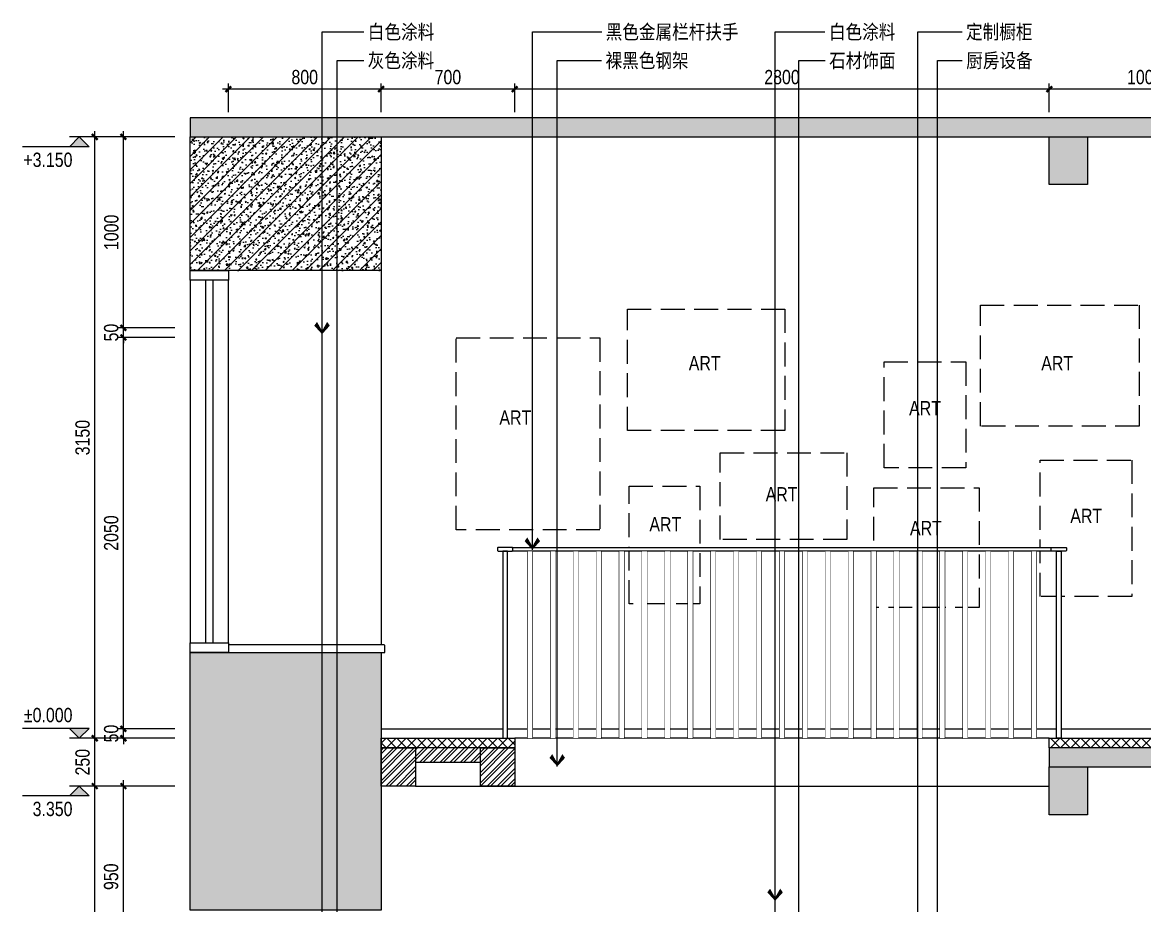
# Model space of a CAD drawing. Extents: x 468514 to 728049, y -74127 to 69080.
# Drawn here: x 536315 to 542193, y 4399 to 9024 of the extents above; entities that cross this region are included whole.
import ezdxf
from ezdxf.enums import TextEntityAlignment as Align

# ---------------------------------------------------------------- set-up
doc = ezdxf.new("R2010")
doc.units = 0
doc.header["$LTSCALE"] = 500
doc.header["$MEASUREMENT"] = 0
doc.linetypes.add('DASH', pattern=[0.35, 0.25, -0.1])
doc.layers.get('Defpoints').update_dxf_attribs({"color": 229})
for name, color, linetype in [('E 立面填充', 250, 'Continuous'), ('E 立面墙体', 245, 'Continuous'), ('E 立面家具、洁具', 153, 'Continuous'), ('E 立面材料类别线', 154, 'Continuous'), ('E 立面标注尺寸', 9, 'Continuous'), ('E 立面装饰完成线', 225, 'Continuous'), ('E 立面门', 107, 'Continuous')]:
    doc.layers.add(name, color=color, linetype=linetype)
doc.styles.add('PDC DIM', font='PMingLiU-ExtB.ttf', dxfattribs={"width": 0.85})
doc.styles.add('Xref-标准套房C$0$黑体', font='simhei.ttf')
doc.dimstyles.new('PDC-A2', dxfattribs={"dimscale": 0, "dimtxt": 2.5, "dimasz": 1, "dimexe": 1, "dimexo": 1, "dimgap": 0.7, "dimtad": 1, "dimdec": 0, "dimtxsty": 'PDC DIM', "dimblk": 'ARCHTICK', "dimcen": 1, "dimdle": 1, "dimclrd": 8, "dimclre": 8, "dimclrt": 9, "dimadec": 0, "dimazin": 0, "dimtfac": 1, "dimtdec": 0, "dimtix": 1, "dimtmove": 2, "dimatfit": 3, "dimldrblk": 'PDC A2 T R', "dimfxl": 10, "dimfxlon": 1, "dimarcsym": 0})

# ---------------------------------------------------------------- blocks, each defined once
blk = doc.blocks.new('_ArchTick')
at = {"color": 0, "linetype": 'ByBlock', "const_width": 0.4}
blk.add_lwpolyline([(-0.5, -0.5), (0.5, 0.5)], dxfattribs=at)
blk = doc.blocks.new('*D1647')
at = {"layer": 'Defpoints', "color": 0, "transparency": 16777216}
for p in [(541693.6, 8675), (541693.6, 8525), (542693.6, 8525)]:
    blk.add_point(p, dxfattribs=at)
at = {"layer": 'E 立面标注尺寸', "color": 8, "lineweight": -2, "transparency": 16777216}
for p, q in [((541693.6, 8555), (541693.6, 8705)), ((542693.6, 8555), (542693.6, 8705)), ((542723.6, 8675), (541663.6, 8675))]:
    blk.add_line(p, q, dxfattribs=at)
at = {"layer": 'E 立面标注尺寸', "color": 8, "lineweight": -2, "transparency": 16777216, "xscale": 29.99999882274668, "yscale": 29.99999882274668, "zscale": 29.99999882274668, "rotation": 180}
blk.add_blockref('_ArchTick', (541693.6, 8675), dxfattribs=at)
at = {"layer": 'E 立面标注尺寸', "color": 8, "lineweight": -2, "transparency": 16777216, "xscale": 29.99999882274668, "yscale": 29.99999882274668, "zscale": 29.99999882274668}
blk.add_blockref('_ArchTick', (542693.6, 8675), dxfattribs=at)
at = {"layer": 'E 立面标注尺寸', "color": 9, "transparency": 16777216, "insert": (542193.6, 8737.8), "char_height": 75, "attachment_point": 5, "style": 'PDC DIM'}
blk.add_mtext('1000', dxfattribs=at)
blk = doc.blocks.new('PDC A2 T R')
at = {"color": 0, "linetype": 'ByBlock'}
blk.add_line((0, 0), (-2, 0), dxfattribs=at)
for points in [[(-2.15, 0.89), (-1.49, 1.35), (-0.6, 0), (0, 0)], [(-2.15, -0.89), (-1.49, -1.35), (-0.6, 0), (0, 0)]]:
    blk.add_solid(points, dxfattribs=at)
blk = doc.blocks.new('*D1648')
at = {"layer": 'Defpoints', "color": 0, "transparency": 16777216}
for p in [(538893.6, 8675), (538893.6, 8525), (541693.6, 8525)]:
    blk.add_point(p, dxfattribs=at)
at = {"layer": 'E 立面标注尺寸', "color": 8, "lineweight": -2, "transparency": 16777216}
for p, q in [((538893.6, 8555), (538893.6, 8705)), ((541693.6, 8555), (541693.6, 8705)), ((541723.6, 8675), (538863.6, 8675))]:
    blk.add_line(p, q, dxfattribs=at)
at = {"layer": 'E 立面标注尺寸', "color": 8, "lineweight": -2, "transparency": 16777216, "xscale": 29.99999882274668, "yscale": 29.99999882274668, "zscale": 29.99999882274668, "rotation": 180}
blk.add_blockref('_ArchTick', (538893.6, 8675), dxfattribs=at)
at = {"layer": 'E 立面标注尺寸', "color": 8, "lineweight": -2, "transparency": 16777216, "xscale": 29.99999882274668, "yscale": 29.99999882274668, "zscale": 29.99999882274668}
blk.add_blockref('_ArchTick', (541693.6, 8675), dxfattribs=at)
at = {"layer": 'E 立面标注尺寸', "color": 9, "transparency": 16777216, "insert": (540293.6, 8737.8), "char_height": 75, "attachment_point": 5, "style": 'PDC DIM'}
blk.add_mtext('2800', dxfattribs=at)
blk = doc.blocks.new('*D1649')
at = {"layer": 'Defpoints', "color": 0, "transparency": 16777216}
for p in [(538193.6, 8675), (538193.6, 8525), (538893.6, 8525)]:
    blk.add_point(p, dxfattribs=at)
at = {"layer": 'E 立面标注尺寸', "color": 8, "lineweight": -2, "transparency": 16777216}
for p, q in [((538193.6, 8555), (538193.6, 8705)), ((538893.6, 8555), (538893.6, 8705)), ((538923.6, 8675), (538163.6, 8675))]:
    blk.add_line(p, q, dxfattribs=at)
at = {"layer": 'E 立面标注尺寸', "color": 8, "lineweight": -2, "transparency": 16777216, "xscale": 29.99999882274668, "yscale": 29.99999882274668, "zscale": 29.99999882274668, "rotation": 180}
blk.add_blockref('_ArchTick', (538193.6, 8675), dxfattribs=at)
at = {"layer": 'E 立面标注尺寸', "color": 8, "lineweight": -2, "transparency": 16777216, "xscale": 29.99999882274668, "yscale": 29.99999882274668, "zscale": 29.99999882274668}
blk.add_blockref('_ArchTick', (538893.6, 8675), dxfattribs=at)
at = {"layer": 'E 立面标注尺寸', "color": 9, "transparency": 16777216, "insert": (538543.6, 8737.8), "char_height": 75, "attachment_point": 5, "style": 'PDC DIM'}
blk.add_mtext('700', dxfattribs=at)
blk = doc.blocks.new('*D1650')
at = {"layer": 'Defpoints', "color": 0, "transparency": 16777216}
for p in [(537393.6, 8675), (537393.6, 8525), (538193.6, 8525)]:
    blk.add_point(p, dxfattribs=at)
at = {"layer": 'E 立面标注尺寸', "color": 8, "lineweight": -2, "transparency": 16777216}
for p, q in [((537393.6, 8555), (537393.6, 8705)), ((538193.6, 8555), (538193.6, 8705)), ((538223.6, 8675), (537363.6, 8675))]:
    blk.add_line(p, q, dxfattribs=at)
at = {"layer": 'E 立面标注尺寸', "color": 8, "lineweight": -2, "transparency": 16777216, "xscale": 29.99999882274668, "yscale": 29.99999882274668, "zscale": 29.99999882274668, "rotation": 180}
blk.add_blockref('_ArchTick', (537393.6, 8675), dxfattribs=at)
at = {"layer": 'E 立面标注尺寸', "color": 8, "lineweight": -2, "transparency": 16777216, "xscale": 29.99999882274668, "yscale": 29.99999882274668, "zscale": 29.99999882274668}
blk.add_blockref('_ArchTick', (538193.6, 8675), dxfattribs=at)
at = {"layer": 'E 立面标注尺寸', "color": 9, "transparency": 16777216, "insert": (537793.6, 8737.8), "char_height": 75, "attachment_point": 5, "style": 'PDC DIM'}
blk.add_mtext('800', dxfattribs=at)
blk = doc.blocks.new('*D1660')
at = {"layer": 'Defpoints', "color": 0, "transparency": 16777216}
for p in [(536843.6, 5025), (537143.6, 5025), (537143.6, 4075)]:
    blk.add_point(p, dxfattribs=at)
at = {"layer": 'E 立面标注尺寸', "color": 8, "lineweight": -2, "transparency": 16777216}
for p, q in [((536843.6, 4045), (536843.6, 5055)), ((537113.6, 5025), (536813.6, 5025)), ((537113.6, 4075), (536813.6, 4075))]:
    blk.add_line(p, q, dxfattribs=at)
at = {"layer": 'E 立面标注尺寸', "color": 8, "lineweight": -2, "transparency": 16777216, "xscale": 29.99999882274668, "yscale": 29.99999882274668, "zscale": 29.99999882274668}
for p, rotation in [((536843.6, 5025), 90), ((536843.6, 4075), 270)]:
    blk.add_blockref('_ArchTick', p, dxfattribs=dict(at, rotation=rotation))
at = {"layer": 'E 立面标注尺寸', "color": 9, "transparency": 16777216, "insert": (536779.6, 4550), "char_height": 75, "attachment_point": 5, "rotation": 90, "style": 'PDC DIM'}
blk.add_mtext('950', dxfattribs=at)
blk = doc.blocks.new('*D1661')
at = {"layer": 'Defpoints', "color": 0, "transparency": 16777216}
for p in [(536693.6, 5275), (537143.6, 5275), (537143.6, 5025)]:
    blk.add_point(p, dxfattribs=at)
at = {"layer": 'E 立面标注尺寸', "color": 8, "lineweight": -2, "transparency": 16777216}
for p, q in [((536693.6, 4995), (536693.6, 5305)), ((536993.6, 5275), (536663.6, 5275)), ((536993.6, 5025), (536663.6, 5025))]:
    blk.add_line(p, q, dxfattribs=at)
at = {"layer": 'E 立面标注尺寸', "color": 8, "lineweight": -2, "transparency": 16777216, "xscale": 29.99999882274668, "yscale": 29.99999882274668, "zscale": 29.99999882274668}
for p, rotation in [((536693.6, 5275), 90), ((536693.6, 5025), 270)]:
    blk.add_blockref('_ArchTick', p, dxfattribs=dict(at, rotation=rotation))
at = {"layer": 'E 立面标注尺寸', "color": 9, "transparency": 16777216, "insert": (536630.1, 5150), "char_height": 75, "attachment_point": 5, "rotation": 90, "style": 'PDC DIM'}
blk.add_mtext('250', dxfattribs=at)
blk = doc.blocks.new('*D1662')
at = {"layer": 'Defpoints', "color": 0, "transparency": 16777216}
for p in [(536843.6, 5325), (537143.6, 5325), (537143.6, 5275)]:
    blk.add_point(p, dxfattribs=at)
at = {"layer": 'E 立面标注尺寸', "color": 8, "lineweight": -2, "transparency": 16777216}
for p, q in [((536843.6, 5325), (536843.6, 5355)), ((537113.6, 5325), (536813.6, 5325)), ((536843.6, 5275), (536843.6, 5325)), ((537113.6, 5275), (536813.6, 5275)), ((536843.6, 5275), (536843.6, 5245))]:
    blk.add_line(p, q, dxfattribs=at)
at = {"layer": 'E 立面标注尺寸', "color": 8, "lineweight": -2, "transparency": 16777216, "xscale": 29.99999882274668, "yscale": 29.99999882274668, "zscale": 29.99999882274668}
for p, rotation in [((536843.6, 5325), 270), ((536843.6, 5275), 90)]:
    blk.add_blockref('_ArchTick', p, dxfattribs=dict(at, rotation=rotation))
at = {"layer": 'E 立面标注尺寸', "color": 9, "transparency": 16777216, "insert": (536780.1, 5300), "char_height": 75, "attachment_point": 5, "rotation": 90, "style": 'PDC DIM'}
blk.add_mtext('50', dxfattribs=at)
blk = doc.blocks.new('*D1663')
at = {"layer": 'Defpoints', "color": 0, "transparency": 16777216}
for p in [(536843.6, 7375), (537143.6, 7375), (537143.6, 5325)]:
    blk.add_point(p, dxfattribs=at)
at = {"layer": 'E 立面标注尺寸', "color": 8, "lineweight": -2, "transparency": 16777216}
for p, q in [((537113.6, 7375), (536813.6, 7375)), ((536843.6, 5295), (536843.6, 7405)), ((537113.6, 5325), (536813.6, 5325))]:
    blk.add_line(p, q, dxfattribs=at)
at = {"layer": 'E 立面标注尺寸', "color": 8, "lineweight": -2, "transparency": 16777216, "xscale": 29.99999882274668, "yscale": 29.99999882274668, "zscale": 29.99999882274668}
for p, rotation in [((536843.6, 7375), 90), ((536843.6, 5325), 270)]:
    blk.add_blockref('_ArchTick', p, dxfattribs=dict(at, rotation=rotation))
at = {"layer": 'E 立面标注尺寸', "color": 9, "transparency": 16777216, "insert": (536780.1, 6350), "char_height": 75, "attachment_point": 5, "rotation": 90, "style": 'PDC DIM'}
blk.add_mtext('2050', dxfattribs=at)
blk = doc.blocks.new('*D1664')
at = {"layer": 'Defpoints', "color": 0, "transparency": 16777216}
for p in [(536843.6, 7425), (537143.6, 7425), (537143.6, 7375)]:
    blk.add_point(p, dxfattribs=at)
at = {"layer": 'E 立面标注尺寸', "color": 8, "lineweight": -2, "transparency": 16777216}
for p, q in [((537113.6, 7425), (536813.6, 7425)), ((536843.6, 7425), (536843.6, 7455)), ((536843.6, 7375), (536843.6, 7425)), ((537113.6, 7375), (536813.6, 7375)), ((536843.6, 7375), (536843.6, 7345))]:
    blk.add_line(p, q, dxfattribs=at)
at = {"layer": 'E 立面标注尺寸', "color": 8, "lineweight": -2, "transparency": 16777216, "xscale": 29.99999882274668, "yscale": 29.99999882274668, "zscale": 29.99999882274668}
for p, rotation in [((536843.6, 7425), 270), ((536843.6, 7375), 90)]:
    blk.add_blockref('_ArchTick', p, dxfattribs=dict(at, rotation=rotation))
at = {"layer": 'E 立面标注尺寸', "color": 9, "transparency": 16777216, "insert": (536780.1, 7400), "char_height": 75, "attachment_point": 5, "rotation": 90, "style": 'PDC DIM'}
blk.add_mtext('50', dxfattribs=at)
blk = doc.blocks.new('*D1665')
at = {"layer": 'Defpoints', "color": 0, "transparency": 16777216}
for p in [(536843.6, 8425), (537143.6, 8425), (537143.6, 7425)]:
    blk.add_point(p, dxfattribs=at)
at = {"layer": 'E 立面标注尺寸', "color": 8, "lineweight": -2, "transparency": 16777216}
for p, q in [((537113.6, 8425), (536813.6, 8425)), ((536843.6, 7395), (536843.6, 8455)), ((537113.6, 7425), (536813.6, 7425))]:
    blk.add_line(p, q, dxfattribs=at)
at = {"layer": 'E 立面标注尺寸', "color": 8, "lineweight": -2, "transparency": 16777216, "xscale": 29.99999882274668, "yscale": 29.99999882274668, "zscale": 29.99999882274668}
for p, rotation in [((536843.6, 8425), 90), ((536843.6, 7425), 270)]:
    blk.add_blockref('_ArchTick', p, dxfattribs=dict(at, rotation=rotation))
at = {"layer": 'E 立面标注尺寸', "color": 9, "transparency": 16777216, "insert": (536780.8, 7925), "char_height": 75, "attachment_point": 5, "rotation": 90, "style": 'PDC DIM'}
blk.add_mtext('1000', dxfattribs=at)
blk = doc.blocks.new('*D1666')
at = {"layer": 'Defpoints', "color": 0, "transparency": 16777216}
for p in [(536693.6, 5025), (537143.6, 5025), (537143.6, 1675)]:
    blk.add_point(p, dxfattribs=at)
at = {"layer": 'E 立面标注尺寸', "color": 8, "lineweight": -2, "transparency": 16777216}
for p, q in [((536693.6, 1645), (536693.6, 5055)), ((536993.6, 5025), (536663.6, 5025)), ((536993.6, 1675), (536663.6, 1675))]:
    blk.add_line(p, q, dxfattribs=at)
at = {"layer": 'E 立面标注尺寸', "color": 8, "lineweight": -2, "transparency": 16777216, "xscale": 29.99999882274668, "yscale": 29.99999882274668, "zscale": 29.99999882274668}
for p, rotation in [((536693.6, 5025), 90), ((536693.6, 1675), 270)]:
    blk.add_blockref('_ArchTick', p, dxfattribs=dict(at, rotation=rotation))
at = {"layer": 'E 立面标注尺寸', "color": 9, "transparency": 16777216, "insert": (536630.1, 3350), "char_height": 75, "attachment_point": 5, "rotation": 90, "style": 'PDC DIM'}
blk.add_mtext('3350', dxfattribs=at)
blk = doc.blocks.new('*D1667')
at = {"layer": 'Defpoints', "color": 0, "transparency": 16777216}
for p in [(536693.6, 8425), (537143.6, 8425), (537143.6, 5275)]:
    blk.add_point(p, dxfattribs=at)
at = {"layer": 'E 立面标注尺寸', "color": 8, "lineweight": -2, "transparency": 16777216}
for p, q in [((536993.6, 8425), (536663.6, 8425)), ((536693.6, 5245), (536693.6, 8455)), ((536993.6, 5275), (536663.6, 5275))]:
    blk.add_line(p, q, dxfattribs=at)
at = {"layer": 'E 立面标注尺寸', "color": 8, "lineweight": -2, "transparency": 16777216, "xscale": 29.99999882274668, "yscale": 29.99999882274668, "zscale": 29.99999882274668}
for p, rotation in [((536693.6, 8425), 90), ((536693.6, 5275), 270)]:
    blk.add_blockref('_ArchTick', p, dxfattribs=dict(at, rotation=rotation))
at = {"layer": 'E 立面标注尺寸', "color": 9, "transparency": 16777216, "insert": (536630.1, 6850), "char_height": 75, "attachment_point": 5, "rotation": 90, "style": 'PDC DIM'}
blk.add_mtext('3150', dxfattribs=at)
blk = doc.blocks.new('A$C37DB5113')
blk.add_hatch(color=256).paths.add_polyline_path([(150, 75), (75, 0), (0, 75)])
for p, q in [((0, 75), (510, 75)), ((0, 75), (75, 0)), ((150, 75), (75, 0)), ((0, 0), (150, 0))]:
    blk.add_line(p, q)
blk.add_lwpolyline([(150, 75), (75, 0), (0, 75), (150, 75)])
at = {"style": 'Xref-标准套房C$0$黑体', "width": 0.8}
blk.add_attdef('%%P0.000', text='', height=105, dxfattribs=at).set_placement((510, 75), align=Align.BOTTOM_RIGHT)

msp = doc.modelspace()

# ---------------------------------------------------------------- hatches: boundary and pattern name
at = {"layer": 'E 立面填充'}
h = msp.add_hatch(dxfattribs=at)
h.set_pattern_fill('ANSI32', color=256, scale=100)
h.set_pattern_definition([(45, (-3500, 0), (-26.5165043, 26.5165043), []), (45, (-3482.322, 0), (-26.5165043, 26.5165043), [])])
h.paths.add_polyline_path([(538193.6, 5225), (538373.6, 5225), (538373.6, 5025), (538193.6, 5025)])
h.paths.add_polyline_path([(538373.6, 5150), (538713.6, 5150), (538713.6, 5225), (538373.6, 5225)])
h.paths.add_polyline_path([(538713.6, 5225), (538893.6, 5225), (538893.6, 5025), (538713.6, 5025)])
at = {"layer": 'E 立面墙体'}
h = msp.add_hatch(color=250, dxfattribs=at)
h.dxf.hatch_style = 1
h.paths.add_polyline_path([(546393.6, 8525), (537193.6, 8525), (537193.6, 8425), (546393.6, 8425)])
h = msp.add_hatch(dxfattribs=at)
h.set_pattern_fill('钢筋混凝土', color=250, scale=10, pattern_type=2)
h.set_pattern_definition([(45, (15278.475, 5000), (-35.355339, 35.355339), []), (50, (15278.475, 5000), (71.726018, -6.2752135), [7.5, -82.5]), (355, (15278.475, 5000), (-13.875133, 75.219213), [6, -66]), (100.4514, (15284.45, 4999.48), (57.850938, 68.943954), [6.374019, -70.114211]), (46.1842, (15278.475, 5020), (106.724105, -16.551901), [11.25, -123.75]), (96.6356, (15287.37, 5018.62), (93.46627, 97.411787), [9.561029, -105.1713]), (351.1842, (15278.47, 5020), (93.466195, 97.41186), [9, -99]), (21, (15288.475, 5015), (59.690705, -40.261889), [7.5, -82.5]), (326, (15288.475, 5015), (24.331533, 72.515005), [6, -66]), (71.4514, (15293.45, 5011.645), (84.022263, 32.25305), [6.374019, -70.114211]), (37.5, (15278.475, 5000), (1.2159855, 33.2893854), [0.5, -65.2, 0.5, -67, 0.5, -66.25]), (7.5, (15278.475, 5000), (26.3069537, 39.4411712), [0.5, -38.2, 0.5, -63.7, 0.5, -25.25]), (327.5, (15256.175, 5000), (53.3822436, -2.2554872), [0.5, -25, 0.5, -78, 0.5, -103.5]), (317.5, (15246.175, 5000), (58.318617, 10.0104982), [0.5, -32.5, 0.5, -51.8, 0.5, -73.5])])
h.paths.add_polyline_path([(538193.6, 7725), (537193.6, 7725), (537193.6, 8425), (538193.6, 8425)])
h = msp.add_hatch(dxfattribs=at)
h.set_pattern_fill('钢筋混凝土', color=250, scale=10, pattern_type=2)
h.set_pattern_definition([(45, (15278.475, 2700), (-35.355339, 35.355339), []), (50, (15278.475, 2700), (71.726018, -6.2752135), [7.5, -82.5]), (355, (15278.475, 2700), (-13.875133, 75.219213), [6, -66]), (100.4514, (15284.45, 2699.48), (57.850938, 68.943954), [6.374019, -70.114211]), (46.1842, (15278.475, 2720), (106.724105, -16.551901), [11.25, -123.75]), (96.6356, (15287.37, 2718.62), (93.46627, 97.411787), [9.561029, -105.1713]), (351.1842, (15278.47, 2720), (93.466195, 97.41186), [9, -99]), (21, (15288.475, 2715), (59.690705, -40.261889), [7.5, -82.5]), (326, (15288.475, 2715), (24.331533, 72.515005), [6, -66]), (71.4514, (15293.45, 2711.645), (84.022263, 32.25305), [6.374019, -70.114211]), (37.5, (15278.475, 2700), (1.2159855, 33.2893854), [0.5, -65.2, 0.5, -67, 0.5, -66.25]), (7.5, (15278.475, 2700), (26.3069537, 39.4411712), [0.5, -38.2, 0.5, -63.7, 0.5, -25.25]), (327.5, (15256.175, 2700), (53.3822436, -2.2554872), [0.5, -25, 0.5, -78, 0.5, -103.5]), (317.5, (15246.175, 2700), (58.318617, 10.0104982), [0.5, -32.5, 0.5, -51.8, 0.5, -73.5])])
h.paths.add_polyline_path([(538193.6, 4375), (537193.6, 4375), (537193.6, 5725), (538193.6, 5725)])
h = msp.add_hatch(dxfattribs=at)
h.set_pattern_fill('ANSI37', color=250, scale=300)
h.set_pattern_definition([(45, (7758.475, 0), (-26.5165043, 26.5165043), []), (135, (7758.475, 0), (-26.5165043, -26.5165043), [])])
h.paths.add_polyline_path([(538893.6, 5225), (538193.6, 5225), (538193.6, 5275), (538893.6, 5275)])
h = msp.add_hatch(dxfattribs=at)
h.set_pattern_fill('ANSI37', color=250, scale=300)
h.set_pattern_definition([(45, (10758.475, 0), (-26.5165043, 26.5165043), []), (135, (10758.475, 0), (-26.5165043, -26.5165043), [])])
h.paths.add_polyline_path([(546193.6, 5225), (541693.6, 5225), (541693.6, 5275), (546193.6, 5275)])
h = msp.add_hatch(color=250, dxfattribs=at)
h.dxf.hatch_style = 1
h.paths.add_polyline_path([(541693.6, 5125), (546193.6, 5125), (546193.6, 5225), (541693.6, 5225)])
at = {"layer": 'E 立面家具、洁具'}
h = msp.add_hatch(color=250, dxfattribs=at)
h.dxf.hatch_style = 1
h.paths.add_polyline_path([(541693.6, 8425), (541893.6, 8425), (541893.6, 8175), (541693.6, 8175)])
h = msp.add_hatch(color=250, dxfattribs=at)
h.dxf.hatch_style = 1
h.paths.add_polyline_path([(541693.6, 5125), (541893.6, 5125), (541893.6, 4875), (541693.6, 4875)])

# ---------------------------------------------------------------- linework, layer by layer
at = {"layer": 'E 立面墙体'}
for points in [[(546393.6, 8525), (537193.6, 8525), (537193.6, 8425), (546393.6, 8425)], [(538193.6, 7725), (537193.6, 7725), (537193.6, 8425), (538193.6, 8425)], [(541693.6, 8425), (541893.6, 8425), (541893.6, 8175), (541693.6, 8175)], [(538193.6, 4375), (537193.6, 4375), (537193.6, 5725), (538193.6, 5725)], [(538193.6, 5225), (538373.6, 5225), (538373.6, 5025), (538193.6, 5025)], [(538373.6, 5150), (538713.6, 5150), (538713.6, 5225), (538373.6, 5225)], [(538713.6, 5225), (538893.6, 5225), (538893.6, 5025), (538713.6, 5025)], [(541693.6, 5125), (546193.6, 5125), (546193.6, 5225), (541693.6, 5225)], [(541693.6, 5125), (541893.6, 5125), (541893.6, 4875), (541693.6, 4875)]]:
    msp.add_lwpolyline(points, close=True, dxfattribs=at)
at = {"layer": 'E 立面家具、洁具'}
msp.add_line((538193.6, 5325), (544793.6, 5325), dxfattribs=at)
at = {"layer": 'E 立面家具、洁具', "linetype": 'DASH'}
for points in [[(541333, 7544), (542164.5, 7544), (542164.5, 6910.5), (541333, 6910.5)], [(539484, 7523), (540308.5, 7523), (540308.5, 6887), (539484, 6887)], [(538587.5, 7372.5), (539340, 7372.5), (539340, 6367.5), (538587.5, 6367.5)], [(540828.5, 7246.5), (541256, 7246.5), (541256, 6691.5), (540828.5, 6691.5)], [(539970, 6771), (540634, 6771), (540634, 6316.5), (539970, 6316.5)], [(541645.5, 6732.5), (542126, 6732.5), (542126, 6017), (541645.5, 6017)], [(539492.5, 6595), (539863.5, 6595), (539863.5, 5978.5), (539492.5, 5978.5)], [(540774, 6587.5), (541326, 6587.5), (541326, 5960.5), (540774, 5960.5)]]:
    msp.add_lwpolyline(points, close=True, dxfattribs=at)
at = {"layer": 'E 立面材料类别线'}
for p, q in [((538193.6, 7725), (538193.6, 5765)), ((541693.6, 5275), (538893.6, 5275)), ((538373.6, 5025), (541693.6, 5025))]:
    msp.add_line(p, q, dxfattribs=at)
at = {"layer": 'E 立面装饰完成线'}
msp.add_lwpolyline([(537393.6, 5725), (538213.6, 5725), (538213.6, 5760, 0.414214), (538208.6, 5765), (537393.6, 5765)], format="xyb", close=True, dxfattribs=at)
for points in [[(538893.6, 5225), (538193.6, 5225), (538193.6, 5275), (538893.6, 5275)], [(546193.6, 5225), (541693.6, 5225), (541693.6, 5275), (546193.6, 5275)]]:
    msp.add_lwpolyline(points, close=True, dxfattribs=at)
at = {"layer": 'E 立面门'}
for points in [[(537193.6, 7725), (537393.6, 7725), (537393.6, 7675), (537193.6, 7675)], [(537393.6, 7675), (537193.6, 7675), (537193.6, 5775), (537393.6, 5775)], [(537313.6, 7675), (537273.6, 7675), (537273.6, 5775), (537313.6, 5775)], [(537193.6, 5775), (537393.6, 5775), (537393.6, 5725), (537193.6, 5725)]]:
    msp.add_lwpolyline(points, close=True, dxfattribs=at)

# ---------------------------------------------------------------- block references
at = {"layer": 'E 立面标注尺寸'}
ref = msp.add_blockref('A$C37DB5113', (536663.6, 8425), dxfattribs=dict(at, xscale=0.6836043956309368, yscale=0.6836043956309368, zscale=0.6836043956309368, rotation=180))
ref.add_attrib('%%P0.000', '+3.150', dxfattribs={"layer": '0', "height": 75, "rotation": 0, "style": 'PDC DIM', "width": 0.85}).set_placement((536577.1, 8245.1), align=Align.BOTTOM_RIGHT)
ref = msp.add_blockref('A$C37DB5113', (536663.6, 5275), dxfattribs=dict(at, xscale=-0.6836043956309368, yscale=0.6836043956354843, zscale=0.6836043956331337))
ref.add_attrib('%%P0.000', '%%p0.000', dxfattribs={"layer": '0', "height": 75, "rotation": 360, "style": 'PDC DIM', "width": 0.85}).set_placement((536577.1, 5336.8), align=Align.BOTTOM_RIGHT)
ref = msp.add_blockref('A$C37DB5113', (536663.6, 5025), dxfattribs=dict(at, xscale=0.6836043956309368, yscale=0.6836043956309368, zscale=0.6836043956309368, rotation=180))
ref.add_attrib('%%P0.000', '3.350', dxfattribs={"layer": '0', "height": 75, "rotation": 0, "style": 'PDC DIM', "width": 0.85}).set_placement((536577.1, 4845.1), align=Align.BOTTOM_RIGHT)

# ---------------------------------------------------------------- texts
at = {"layer": 'E 立面标注尺寸', "color": 9, "char_height": 75, "attachment_point": 1, "style": 'PDC DIM'}
for s, insert in [('{\\fPMingLiU|b0|i0|c134|p18;白色涂料}', (538124.3, 9012.5)), ('{\\fPMingLiU|b0|i0|c136|p18;黑色金属栏杆扶手}', (539370.1, 9012.5)), ('白色涂料', (540539.5, 9012.5)), ('{\\fPMingLiU|b0|i0|c134|p18;定制橱柜}', (541257.6, 9012.5)), ('{\\fPMingLiU|b0|i0|c134|p18;灰色涂料}', (538123.9, 8862.5)), ('{\\fPMingLiU|b0|i0|c134|p18;裸黑色钢架}', (539369.3, 8862.5)), ('{\\fPMingLiU|b0|i0|c134|p18;石材饰面}', (540540.4, 8862.5)), ('{\\fPMingLiU|b0|i0|c136|p18;厨房设备}', (541258.7, 8862.5)), ('{\\fPMingLiU|b0|i0|c134|p18;ART}', (539805.3, 7277.2)), ('{\\fPMingLiU|b0|i0|c134|p18;ART}', (541651.7, 7277.2)), ('{\\fPMingLiU|b0|i0|c134|p18;ART}', (540959.3, 7041.7)), ('{\\fPMingLiU|b0|i0|c134|p18;ART}', (538813.3, 6992.6)), ('{\\fPMingLiU|b0|i0|c134|p18;ART}', (540207.9, 6590.4)), ('{\\fPMingLiU|b0|i0|c134|p18;ART}', (541803.9, 6477.5)), ('{\\fPMingLiU|b0|i0|c134|p18;ART}', (539599, 6433.4)), ('{\\fPMingLiU|b0|i0|c134|p18;ART}', (540964.2, 6413.8))]:
    msp.add_mtext(s, dxfattribs=dict(at, insert=insert))

# ---------------------------------------------------------------- dimensions: what is measured, and where the dimension line sits
at = {"layer": 'E 立面标注尺寸'}
for base, p1, p2, picture, middle in [((537393.6, 8675), (538193.6, 8525), (537393.6, 8525), '*D1650', (537793.6, 8737.8)), ((538193.6, 8675), (538893.6, 8525), (538193.6, 8525), '*D1649', (538543.6, 8737.8)), ((538893.6, 8675), (541693.6, 8525), (538893.6, 8525), '*D1648', (540293.6, 8737.8)), ((541693.6, 8675), (542693.6, 8525), (541693.6, 8525), '*D1647', (542193.6, 8737.8))]:
    dim = msp.add_linear_dim(base=base, p1=p1, p2=p2, dimstyle='PDC-A2', override={"dimscale": 29.999999}, dxfattribs=at)
    dim.commit()
    dim.dimension.update_dxf_attribs({"geometry": picture, "text_midpoint": middle})
for base, p1, p2, picture, middle in [((536693.6, 8425), (537143.6, 5275), (537143.6, 8425), '*D1667', (536630.1, 6850)), ((536843.6, 8425), (537143.6, 7425), (537143.6, 8425), '*D1665', (536780.8, 7925)), ((536843.6, 7425), (537143.6, 7375), (537143.6, 7425), '*D1664', (536780.1, 7400)), ((536843.6, 7375), (537143.6, 5325), (537143.6, 7375), '*D1663', (536780.1, 6350)), ((536843.6, 5325), (537143.6, 5275), (537143.6, 5325), '*D1662', (536780.1, 5300)), ((536693.6, 5275), (537143.6, 5025), (537143.6, 5275), '*D1661', (536630.1, 5150)), ((536693.6, 5025), (537143.6, 1675), (537143.6, 5025), '*D1666', (536630.1, 3350)), ((536843.6, 5025), (537143.6, 4075), (537143.6, 5025), '*D1660', (536779.6, 4550))]:
    dim = msp.add_linear_dim(base=base, p1=p1, p2=p2, angle=90, dimstyle='PDC-A2', override={"dimscale": 29.999999}, dxfattribs=at)
    dim.commit()
    dim.dimension.update_dxf_attribs({"geometry": picture, "text_midpoint": middle})

# ---------------------------------------------------------------- leaders
at = {"layer": 'E 立面标注尺寸', "annotation_type": 0, "has_hookline": 1, "hookline_direction": 0}
for points, text_width in [([(537884.4, 7391.5), (537884.4, 8975), (538103.3, 8975)], 344.7), ([(537884.4, 4039.8), (537884.4, 8975), (538103.3, 8975)], 344.7), ([(537963.1, 1699.5), (537963.1, 8825), (538102.9, 8825)], 357.2)]:
    msp.add_leader(points, dimstyle='PDC-A2', override={"dimscale": 30.000004, "dimtad": 0}, dxfattribs=dict(at, text_width=text_width))

# ---------------------------------------------------------------- next in the draw order: wipeouts: each hides what was drawn before it
msp.add_wipeout([(541756.1, 5275), (541756.1, 6255), (541778.6, 6255), (541782.1, 6256.5), (541783.6, 6260), (541783.6, 6270), (541782.1, 6273.5), (541778.6, 6275), (538808.6, 6275), (538805, 6273.5), (538803.6, 6270), (538803.6, 6260), (538805, 6256.5), (538808.6, 6255), (538831.1, 6255), (538831.1, 5275), (538856.1, 5275), (538856.1, 6255), (541731.1, 6255), (541731.1, 5275)]).dxf.layer = 'E 立面家具、洁具'

# ---------------------------------------------------------------- next in the draw order: linework, layer by layer
at = {"layer": 'E 立面材料类别线'}
for p, q in [((538878.6, 6275), (541708.6, 6275)), ((541708.6, 6255), (538878.6, 6255))]:
    msp.add_line(p, q, dxfattribs=at)
for points in [[(538878.6, 6275), (538808.6, 6275, 0.414214), (538803.6, 6270), (538803.6, 6260, 0.414214), (538808.6, 6255), (538878.6, 6255, 0.414214), (538883.6, 6260), (538883.6, 6270, 0.414214)], [(541708.6, 6275), (541778.6, 6275, -0.414214), (541783.6, 6270), (541783.6, 6260, -0.414214), (541778.6, 6255), (541708.6, 6255, -0.414214), (541703.6, 6260), (541703.6, 6270, -0.414214)]]:
    msp.add_lwpolyline(points, format="xyb", close=True, dxfattribs=at)
for points in [[(538856.1, 6255), (538831.1, 6255), (538831.1, 5275), (538856.1, 5275)], [(538986.1, 6255), (538961.1, 6255), (538961.1, 5275), (538986.1, 5275)], [(539106.1, 6255), (539081.1, 6255), (539081.1, 5275), (539106.1, 5275)], [(539226.1, 6255), (539201.1, 6255), (539201.1, 5275), (539226.1, 5275)], [(539346.1, 6255), (539321.1, 6255), (539321.1, 5275), (539346.1, 5275)], [(539466.1, 6255), (539441.1, 6255), (539441.1, 5275), (539466.1, 5275)], [(539586.1, 6255), (539561.1, 6255), (539561.1, 5275), (539586.1, 5275)], [(539706.1, 6255), (539681.1, 6255), (539681.1, 5275), (539706.1, 5275)], [(539826.1, 6255), (539801.1, 6255), (539801.1, 5275), (539826.1, 5275)], [(539946.1, 6255), (539921.1, 6255), (539921.1, 5275), (539946.1, 5275)], [(540066.1, 6255), (540041.1, 6255), (540041.1, 5275), (540066.1, 5275)], [(540186.1, 6255), (540161.1, 6255), (540161.1, 5275), (540186.1, 5275)], [(540306.1, 6255), (540281.1, 6255), (540281.1, 5275), (540306.1, 5275)], [(540426.1, 6255), (540401.1, 6255), (540401.1, 5275), (540426.1, 5275)], [(540546.1, 6255), (540521.1, 6255), (540521.1, 5275), (540546.1, 5275)], [(540666.1, 6255), (540641.1, 6255), (540641.1, 5275), (540666.1, 5275)], [(540786.1, 6255), (540761.1, 6255), (540761.1, 5275), (540786.1, 5275)], [(540906.1, 6255), (540881.1, 6255), (540881.1, 5275), (540906.1, 5275)], [(541026.1, 6255), (541001.1, 6255), (541001.1, 5275), (541026.1, 5275)], [(541146.1, 6255), (541121.1, 6255), (541121.1, 5275), (541146.1, 5275)], [(541266.1, 6255), (541241.1, 6255), (541241.1, 5275), (541266.1, 5275)], [(541386.1, 6255), (541361.1, 6255), (541361.1, 5275), (541386.1, 5275)], [(541506.1, 6255), (541481.1, 6255), (541481.1, 5275), (541506.1, 5275)], [(541626.1, 6255), (541601.1, 6255), (541601.1, 5275), (541626.1, 5275)], [(541731.1, 6255), (541756.1, 6255), (541756.1, 5275), (541731.1, 5275)]]:
    msp.add_lwpolyline(points, close=True, dxfattribs=at)

# ---------------------------------------------------------------- next in the draw order: wipeouts: each hides what was drawn before it
for points in [[(538961.1, 6255), (538986.1, 6255), (538986.1, 5275), (538961.1, 5275)], [(539081.1, 6255), (539106.1, 6255), (539106.1, 5275), (539081.1, 5275)], [(539201.1, 6255), (539226.1, 6255), (539226.1, 5275), (539201.1, 5275)], [(539321.1, 6255), (539346.1, 6255), (539346.1, 5275), (539321.1, 5275)], [(539441.1, 6255), (539466.1, 6255), (539466.1, 5275), (539441.1, 5275)], [(539561.1, 6255), (539586.1, 6255), (539586.1, 5275), (539561.1, 5275)], [(539681.1, 6255), (539706.1, 6255), (539706.1, 5275), (539681.1, 5275)], [(539801.1, 6255), (539826.1, 6255), (539826.1, 5275), (539801.1, 5275)], [(539921.1, 6255), (539946.1, 6255), (539946.1, 5275), (539921.1, 5275)], [(540041.1, 6255), (540066.1, 6255), (540066.1, 5275), (540041.1, 5275)], [(540161.1, 6255), (540186.1, 6255), (540186.1, 5275), (540161.1, 5275)], [(540281.1, 6255), (540306.1, 6255), (540306.1, 5275), (540281.1, 5275)], [(540401.1, 6255), (540426.1, 6255), (540426.1, 5275), (540401.1, 5275)], [(540521.1, 6255), (540546.1, 6255), (540546.1, 5275), (540521.1, 5275)], [(540641.1, 6255), (540666.1, 6255), (540666.1, 5275), (540641.1, 5275)], [(540761.1, 6255), (540786.1, 6255), (540786.1, 5275), (540761.1, 5275)], [(540881.1, 6255), (540906.1, 6255), (540906.1, 5275), (540881.1, 5275)], [(541001.1, 6255), (541026.1, 6255), (541026.1, 5275), (541001.1, 5275)], [(541121.1, 6255), (541146.1, 6255), (541146.1, 5275), (541121.1, 5275)], [(541241.1, 6255), (541266.1, 6255), (541266.1, 5275), (541241.1, 5275)], [(541361.1, 6255), (541386.1, 6255), (541386.1, 5275), (541361.1, 5275)], [(541481.1, 6255), (541506.1, 6255), (541506.1, 5275), (541481.1, 5275)], [(541601.1, 6255), (541626.1, 6255), (541626.1, 5275), (541601.1, 5275)]]:
    msp.add_wipeout(points).dxf.layer = 'E 立面材料类别线'

# ---------------------------------------------------------------- next in the draw order: leaders
at = {"layer": 'E 立面标注尺寸', "annotation_type": 0, "has_hookline": 1, "hookline_direction": 0}
for points, text_width in [([(538986, 6262.7), (538986, 8975), (539349.1, 8975)], 719.4), ([(540257.6, 4423.2), (540257.6, 8975), (540518.5, 8975)], 344.7), ([(540257.6, 3059.3), (540257.6, 8975), (540518.5, 8975)], 344.7), ([(541004.9, 3620.2), (541004.9, 8975), (541236.6, 8975)], 354.4), ([(539116.5, 5127.9), (539116.5, 8825), (539348.3, 8825)], 447.3), ([(540381.6, 2672.2), (540381.6, 8825), (540519.4, 8825)], 356.9), ([(541108.1, 3312.4), (541108.1, 8825), (541237.7, 8825)], 355.1)]:
    msp.add_leader(points, dimstyle='PDC-A2', override={"dimscale": 30.000004, "dimtad": 0}, dxfattribs=dict(at, text_width=text_width))

doc.saveas('drawing.dxf')
